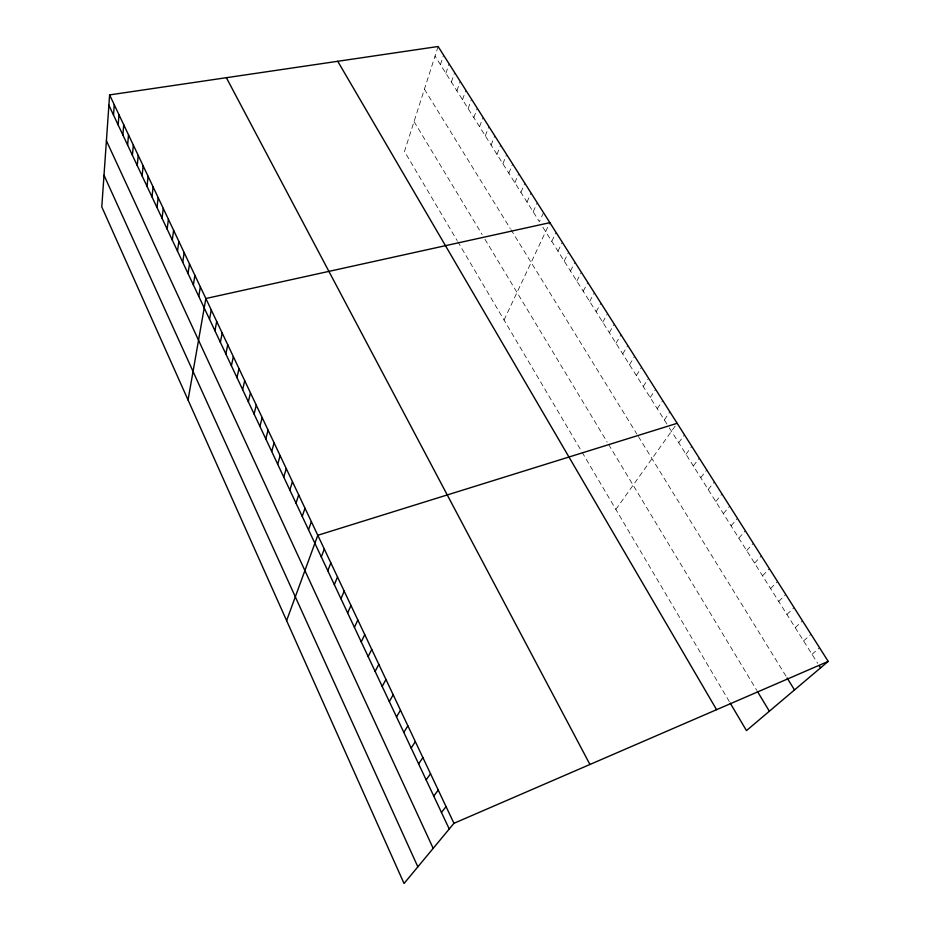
<?xml version="1.0" encoding="UTF-8"?>
<svg xmlns="http://www.w3.org/2000/svg" width="930" height="930" viewBox="0 0 930 930"><rect width="100%" height="100%" fill="white"/><g stroke="black" fill="none" stroke-linecap="round" stroke-linejoin="round"><path stroke-width="0.7" stroke-dasharray="4.65 3.49" d="M438.1 46.5L404.48 151.416L457.083 240.51M440.436 64.681L443.564 55.114M445.889 73.331L449.074 63.786M451.387 82.049L454.619 72.54M456.921 90.838L460.211 81.352M462.512 99.708L465.86 90.245M468.139 108.636L471.545 99.208M473.812 117.633L477.276 108.24M479.531 126.713L483.054 117.354M485.297 135.861L488.878 126.538M491.11 145.092L494.748 135.792M496.969 154.392L500.666 145.127M502.886 163.761L506.641 154.531M508.838 173.224L512.663 164.029M514.848 182.757L518.731 173.596M520.905 192.359L524.857 183.245M527.019 202.054L531.03 192.975M533.169 211.831L537.249 202.787M543.538 212.691L539.388 221.689L435.031 56.091M504.048 320.048L549.863 222.665M551.781 241.358L556.059 232.43M557.965 251.158L562.313 242.288M564.196 261.051L568.614 252.216M570.485 271.025L574.973 262.237M576.821 281.081L581.378 272.339M583.215 291.218L587.841 282.522M589.655 301.448L594.363 292.799M596.153 311.759L600.931 303.168M602.71 322.164L607.569 313.619M609.324 332.649L614.253 324.151M615.986 343.24L620.996 334.788M622.716 353.912L627.808 345.518M629.505 364.676L634.667 356.341M636.341 375.534L641.595 367.245M643.246 386.485L648.582 378.266M650.21 397.529L655.627 389.368M657.231 408.677L662.741 400.574M664.322 419.93L669.914 411.885M615.869 509.431L677.156 423.301M678.691 442.726L684.457 434.81M685.968 454.27L691.827 446.423M693.315 465.93L699.267 458.153M700.732 477.695L706.765 469.987M708.207 489.564L714.345 481.926M715.763 501.537L721.994 493.97M723.377 513.627L729.701 506.129M731.061 525.822L737.49 518.405M738.827 538.133L745.349 530.798M746.651 550.56L753.288 543.306M754.556 563.103L761.298 555.931M762.542 575.775L769.377 568.672M770.598 588.551L777.55 581.541M778.724 601.454L785.78 594.526M786.943 614.486L794.104 607.65M795.231 627.634L802.509 620.891M803.59 640.91L810.995 634.26M812.041 654.313L819.551 647.757M542.864 227.211L668.612 426.742M669.333 427.87L817.726 663.346M424.417 89.187L510.256 228.536M510.989 229.722L636.864 434.054M638.364 436.484L786.362 676.738M414.048 121.563L482.159 234.604M484.949 239.231L607.185 442.087M608.604 444.447L756.706 690.246M457.746 241.626L581.436 451.097M582.099 452.247L729.504 701.894"/><path stroke-width="1.4" d="M109.612 94.907L101.789 206.902L404.039 883.5L453.956 823.306L828.212 661.393L438.1 46.5L109.612 94.907L453.956 823.306M113.518 115.064L114.274 104.765M118.168 124.969L118.982 114.716M122.876 134.966L123.725 124.748M127.619 145.057L128.514 134.873M132.409 155.24L133.339 145.092M137.233 165.505L138.221 155.403M142.104 175.863L143.139 165.807M147.021 186.326L148.103 176.316M151.985 196.869L153.113 186.907M156.996 207.518L158.17 197.602M162.041 218.271L163.273 208.401M167.144 229.117L168.423 219.294M172.294 240.056L173.619 230.291M177.491 251.112L178.862 241.393M182.733 262.26L184.163 252.6M188.023 273.525L189.511 263.911M193.37 284.882L194.916 275.338M198.764 296.356L200.357 286.858M188.046 399.993L205.867 298.507L549.863 222.665M209.541 319.281L211.261 309.911M214.935 330.743L216.702 321.431M220.364 342.298L222.2 333.056M225.851 353.97L227.745 344.786M231.396 365.757L233.349 356.632M236.987 377.65L238.998 368.594M242.637 389.658L244.706 380.672M248.333 401.783L250.472 392.867M254.088 414.024L256.296 405.178M259.9 426.382L262.179 417.617M265.771 438.867L268.107 430.172M271.7 451.469L274.106 442.854M277.686 464.198L280.163 455.665M283.731 477.055L286.277 468.604M289.834 490.029L292.462 481.67M296.007 503.142L298.693 494.876M302.227 516.394L305.005 508.21M308.527 529.775L311.364 521.672M286.614 620.636L317.804 535.285L677.156 423.301M321.303 556.942L324.303 549.037M327.79 570.729L330.871 562.929M334.335 584.668L337.509 576.96M340.961 598.746L344.216 591.143M347.646 612.975L350.982 605.488M354.411 627.355L357.841 619.973M361.247 641.886L364.758 634.609M368.152 656.568L371.756 649.407M375.127 671.413L378.824 664.369M382.184 686.41L385.973 679.481M389.31 701.569L393.192 694.768M396.517 716.89L400.505 710.218M403.794 732.387L407.886 725.842M411.165 748.046L415.35 741.629M418.605 763.879L422.906 757.601M426.138 779.898L430.532 773.748M433.752 796.08L438.251 790.082M441.448 812.448L446.063 806.601M828.212 661.393L746.465 730.608L730.236 703.127M819.156 665.601L820.574 667.856M787.106 677.935L794.499 689.932M757.404 691.397L769.354 711.229M337.741 61.287L716.577 709.683M226.374 77.702L589.946 764.472M108.891 105.241L449.237 829.002M106.415 140.744L433.182 848.358M104.009 175.247L417.849 866.841"/></g></svg>
